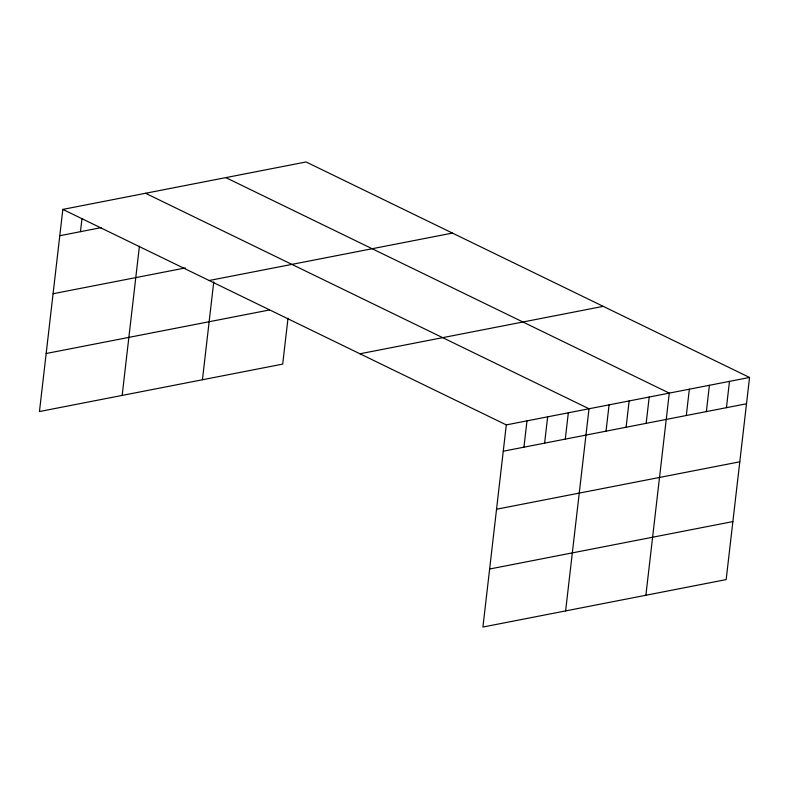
<?xml version="1.0" encoding="UTF-8"?>
<svg xmlns="http://www.w3.org/2000/svg" width="789" height="789" viewBox="0 0 789 789"><rect width="100%" height="100%" fill="white"/><g stroke="black" fill="none" stroke-linecap="round" stroke-linejoin="round"><path stroke-width="1.18" d="M62.834 209.401L506.301 424.896L482.917 627.038L726.166 579.599L749.55 377.458L306.083 161.962L62.834 209.401L39.45 411.542L282.699 364.104L288.015 318.164M80.468 231.68L81.997 218.523M122.157 395.407L139.416 246.178M202.428 379.756L213.75 281.88M523.935 447.176L526.983 420.862M544.607 443.142L547.655 416.829M565.289 439.108L568.327 412.805M565.614 610.913L589.008 408.771L145.541 193.266M606.031 431.169L609.078 404.856M626.101 427.253L629.139 400.94M646.161 423.338L649.209 397.025M645.885 595.261L669.279 393.119L225.812 177.614M686.302 415.517L689.349 389.204M706.372 411.602L709.41 385.288M726.442 407.686L729.48 381.373M59.796 235.714L101.15 227.646M53.08 293.735L185.366 267.935M209.184 280.509L452.432 233.08M46.166 353.511L269.345 309.998M359.962 353.778L603.21 306.349M506.301 424.896L749.55 377.458M503.264 451.209L746.502 403.771M496.547 509.23L739.796 461.802M489.624 569.017L732.873 521.578"/></g></svg>
